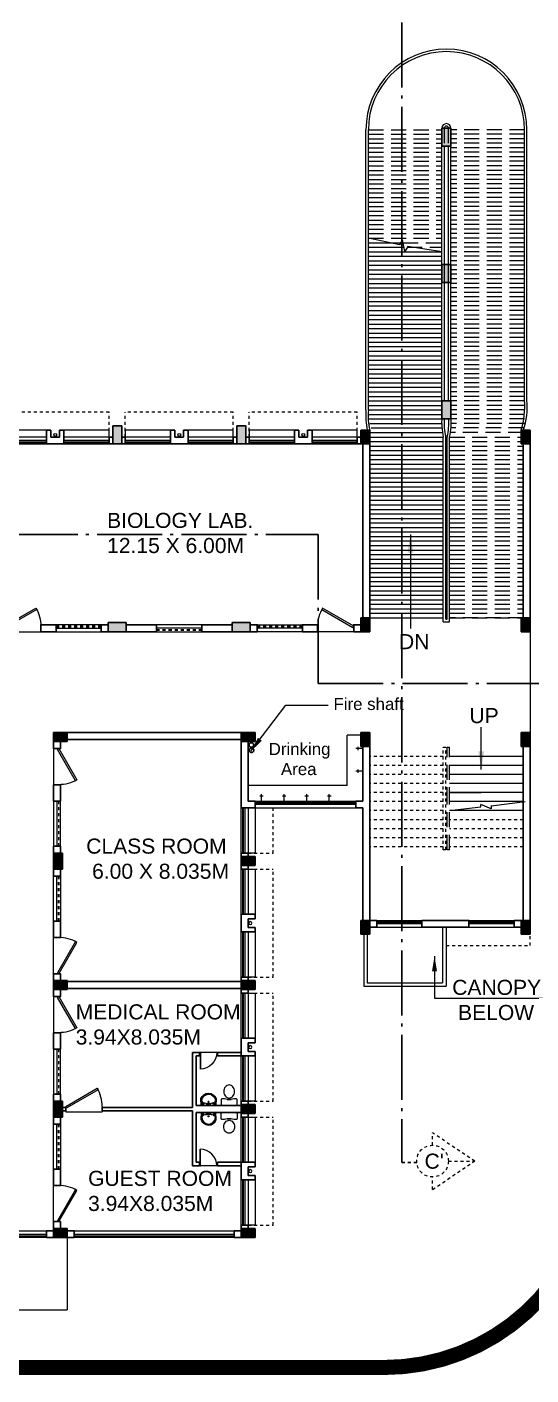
# Model space of a CAD drawing. Header units: millimetres. Extents: x 1898 to 3725, y 783 to 1532.
# Drawn here: x 2456.67 to 2473.39, y 1258.01 to 1302.75 of the extents above; entities that cross this region are included whole.
import ezdxf

# ---------------------------------------------------------------- set-up
doc = ezdxf.new("R2010")
doc.units = ezdxf.units.MM
for name, pattern in [('ACAD_ISO04W100', [30, 24, -3, 0, -3]), ('CENTER2', [1.125, 0.75, -0.125, 0.125, -0.125]), ('DASHED', [0.75, 0.5, -0.25]), ('DASHED2', [0.375, 0.25, -0.125]), ('HIDDEN', [0.375, 0.25, -0.125])]:
    doc.linetypes.add(name, pattern=pattern)
doc.layers.get('0').update_dxf_attribs({"lineweight": 20})
for name, color, linetype, lineweight in [('BL', 1, 'CENTER2', 30), ('CLL LEV.', 15, 'Continuous', 18), ('COL HATCH', 253, 'Continuous', 13), ('Column', 251, 'Continuous', 30), ('DIM', 6, 'Continuous', 18), ('Dimens', 251, 'Continuous', 18), ('Door', 54, 'Continuous', 18), ('elevation', 1, 'Continuous', 13), ('expension joint', 248, 'Continuous', 18), ('Fixture', 44, 'Continuous', 13), ('Furniture', 13, 'Continuous', 13), ('Hidden', 30, 'DASHED', 18), ('PROJ.', 30, 'DASHED2', 15), ('Railing', 23, 'Continuous', 13), ('RAMP', 213, 'Continuous', 20), ('RD', 7, 'Continuous', 18), ('Section', 72, 'DASHED2', 30), ('section line', 74, 'ACAD_ISO04W100', 30), ('STAIRS', 10, 'Continuous', 18), ('TEXT', 7, 'Continuous', 15), ('Ventilator', 4, 'DASHED', 18), ('Wall', 7, 'Continuous', 30), ('Window', 150, 'Continuous', 15), ('Window-Wall', 7, 'Continuous', 18)]:
    doc.layers.add(name, color=color, linetype=linetype, lineweight=lineweight)
doc.styles.add('DIM', font='arial.ttf', dxfattribs={"height": 0.5})
doc.styles.add('L120', font='arial.ttf', dxfattribs={"height": 0.6})
doc.styles.get("Standard").update_dxf_attribs({"font": 'arial.ttf', "height": 0.2})
doc.dimstyles.new('Current Dim style', dxfattribs={"dimscale": 0.3, "dimtxt": 0.2, "dimasz": 2, "dimexe": 0.18, "dimexo": 1, "dimgap": 0.09, "dimtad": 0, "dimzin": 0, "dimdsep": 46, "dimtxsty": 'Standard', "dimcen": 0.09, "dimclrd": 256, "dimclre": 256, "dimclrt": 7, "dimadec": 0, "dimazin": 0, "dimtfac": 1, "dimtofl": 0, "dimtmove": 2, "dimatfit": 3, "dimfxl": 0, "dimtolj": 1, "dimtzin": 0, "dimlwd": -1, "dimlwe": -1, "dimarcsym": 0})
doc.dimstyles.new('DIM', dxfattribs={"dimtxt": 0.5, "dimasz": 0.5, "dimexe": 0.02, "dimexo": 0, "dimgap": 0.1, "dimtad": 0, "dimdec": 3, "dimzin": 0, "dimdsep": 46, "dimtxsty": 'DIM', "dimcen": 0, "dimclrd": 251, "dimclre": 256, "dimclrt": 7, "dimadec": 0, "dimazin": 0, "dimtfac": 1, "dimtdec": 3, "dimtofl": 0, "dimtmove": 0, "dimatfit": 3, "dimfxl": 0, "dimtolj": 1, "dimtzin": 0, "dimlwd": -1, "dimlwe": -1, "dimarcsym": 0})

# ---------------------------------------------------------------- blocks, each defined once
blk = doc.blocks.new('WINDOW 1')
at = {"layer": 'CLL LEV.'}
for p, q in [((-0.23, 0), (-0.46, 0)), ((-0.46, 0), (-0.46, -1.5)), ((-0.46, -1.5), (-0.23, -1.5))]:
    blk.add_line(p, q, dxfattribs=at)
at = {"layer": 'Window'}
for p, q in [((-0.065, 0), (-0.065, -1.5)), ((-0.05, -1.5), (-0.05, 0))]:
    blk.add_line(p, q, dxfattribs=at)
at = {"layer": 'Window-Wall'}
for p, q in [((0, 0), (-0.23, 0)), ((-0.23, 0), (-0.23, -1.5)), ((-0.115, 0), (-0.115, -1.5)), ((0, -1.5), (0, 0)), ((-0.23, -1.5), (0, -1.5))]:
    blk.add_line(p, q, dxfattribs=at)
blk = doc.blocks.new('VENTILATOR')
at = {"layer": 'Ventilator', "ltscale": 0.02}
for p, q in [((-0.18, -1.5), (-0.18, 0)), ((-0.165, 0), (-0.165, -1.5))]:
    blk.add_line(p, q, dxfattribs=at)
at = {"layer": 'Window-Wall'}
for p, q in [((-0.23, 0), (0, 0)), ((-0.23, -1.5), (-0.23, 0)), ((-0.115, 0), (-0.115, -1.5)), ((0, 0), (0, -1.5)), ((-0.23, -1.5), (0, -1.5))]:
    blk.add_line(p, q, dxfattribs=at)
blk = doc.blocks.new('SHAFT')
at = {"layer": 'Fixture'}
blk.add_circle((0.327, -0.302), 0.05, dxfattribs=at)
at = {"layer": 'Wall'}
for p, q in [((0.035, 0), (0.62, 0)), ((0.035, 0), (0.035, -0.46)), ((0.185, -0.46), (0.185, -0.23)), ((0.185, -0.23), (0.47, -0.23)), ((0.47, -0.46), (0.47, -0.23)), ((0.62, 0), (0.62, -0.46)), ((0.035, -0.46), (0.185, -0.46)), ((0.62, -0.46), (0.47, -0.46))]:
    blk.add_line(p, q, dxfattribs=at)
blk = doc.blocks.new('*U18')
for p, q in [((0, 0), (0, 6)), ((40, 0), (40, 6))]:
    blk.add_line(p, q)
blk.add_lwpolyline([(0, 0), (34.6, -20), (35.5, -18.5), (0.9, 1.5)], close=True)
blk.add_arc((0, 0), 40, 330, 360)
blk = doc.blocks.new('Door')
at = {"layer": 'Door'}
blk.add_line((0, 0.18), (1.199, 0.18), dxfattribs=at)
at = {"layer": 'Door', "xscale": 0.0299845412869386, "yscale": 0.0299845412869386, "zscale": 0.0299845412869386}
blk.add_blockref('*U18', (0, 0), dxfattribs=at)
blk = doc.blocks.new('A$C65A3360F')
at = {"layer": 'Fixture', "linetype": 'CENTER2'}
for p, q in [((0, 0), (-0.23, 0)), ((0, 0), (-0.23, 0)), ((-0.166, 0.057), (-0.166, 0)), ((-0.166, 0.057), (-0.166, 0)), ((-0.166, 0), (-0.166, -0.057)), ((-0.166, 0), (-0.166, -0.057))]:
    blk.add_line(p, q, dxfattribs=at)
blk = doc.blocks.new('C3')
at = {"layer": 'COL HATCH'}
h = blk.add_hatch(color=256, dxfattribs=at)
h.dxf.hatch_style = 1
h.paths.add_polyline_path([(0.3, 0), (0, 0), (0, -0.53), (0.3, -0.53)])
at = {"layer": 'Column'}
for p, q in [((0, 0), (0, -0.53)), ((0.3, 0), (0, 0)), ((0.3, -0.53), (0.3, 0)), ((0, -0.53), (0.3, -0.53))]:
    blk.add_line(p, q, dxfattribs=at)
blk = doc.blocks.new('CU')
at = {"layer": 'COL HATCH', "linetype": 'CENTER2'}
h = blk.add_hatch(color=256, dxfattribs=at)
h.dxf.hatch_style = 1
h.paths.add_polyline_path([(0, 0.035), (0, -0.265), (0.46, -0.265), (0.46, 0.035)])
at = {"layer": 'Column', "linetype": 'CENTER2'}
blk.add_lwpolyline([(0, 0.035), (0, -0.265), (0.46, -0.265), (0.46, 0.035), (0, 0.035)], dxfattribs=at)
blk = doc.blocks.new('C2')
at = {"layer": 'COL HATCH'}
h = blk.add_hatch(color=256, dxfattribs=at)
h.dxf.hatch_style = 1
h.paths.add_polyline_path([(0.3, 0), (0, 0), (0, -0.6), (0.3, -0.6)])
at = {"layer": 'Column'}
for p, q in [((0, 0), (0, -0.6)), ((0.3, 0), (0, 0)), ((0.3, -0.6), (0.3, 0)), ((0, -0.6), (0.3, -0.6))]:
    blk.add_line(p, q, dxfattribs=at)
blk = doc.blocks.new('A$C761723A2')
at = {"layer": 'section line', "ltscale": 0.09}
for p, q in [((1.47, 15.105), (31.207, 15.105)), ((31.207, 15.105), (31.207, 10.164)), ((31.207, 10.164), (39.754, 10.164))]:
    blk.add_line(p, q, dxfattribs=at)
blk = doc.blocks.new('BDHVBFH')
at = {"layer": 'Section', "color": 7, "linetype": 'ByBlock', "lineweight": 20, "ltscale": 0.05}
for p, q in [((5432.399, -574.787), (5431.461, -576.186)), ((5432.399, -575.66), (5432.399, -574.787)), ((5433.338, -576.186), (5432.399, -574.787)), ((5431.873, -576.186), (5431.461, -576.186)), ((5433.338, -576.186), (5432.925, -576.186))]:
    blk.add_line(p, q, dxfattribs=at)
blk.add_circle((5432.399, -576.186), 0.526, dxfattribs=at)
blk = doc.blocks.new('A$C321216A2')
at = {"layer": 'Section', "ltscale": 0.05}
for p, q in [((1.36, 33.062), (1.86, 33.062)), ((1.36, -7.582), (1.86, -7.582))]:
    blk.add_line(p, q, dxfattribs=at)
at = {"layer": 'section line', "ltscale": 0.09}
blk.add_line((1.36, 33.062), (1.36, -7.582), dxfattribs=at)
at = {"layer": 'Section', "rotation": 270}
for p in [(578.569, 5465.513), (578.569, 5424.868)]:
    blk.add_blockref('BDHVBFH', p, dxfattribs=at)
at = {"layer": 'section line', "ltscale": 0.07, "char_height": 0.5, "attachment_point": 1}
for s, width, heights, insert in [('C', 1.05451, [0], (2.202, 33.38)), ("C'", 0.53707, [0.266], (2.118, -7.282))]:
    blk.add_mtext_dynamic_manual_height_columns(s, width=width, gutter_width=12.5, heights=heights, dxfattribs=dict(at, insert=insert))
blk = doc.blocks.new('*U52')
for p, q in [((0, 0), (0, -6)), ((40, 0), (40, -6))]:
    blk.add_line(p, q)
blk.add_lwpolyline([(0, 0), (34.6, 20), (35.5, 18.5), (0.9, -1.5)], close=True)
blk.add_arc((0, 0), 40, 0, 30)
blk = doc.blocks.new('DOOR1')
at = {"layer": 'Door'}
blk.add_line((0, 0), (1.2, 0), dxfattribs=at)
at = {"layer": 'Door', "xscale": 0.0300000000000013, "yscale": 0.0300000000000013, "zscale": 0.0300000000000013}
blk.add_blockref('*U52', (0, 0.18), dxfattribs=at)
blk = doc.blocks.new('RH 1200')
for p, q in [((21, 0), (21, 43.3)), ((21.7, 0), (21.7, 43.3)), ((-21.7, 0), (21.7, 0)), ((21.7, 0), (21, 0))]:
    blk.add_line(p, q)
at = {"extrusion": (0, 0, -1)}
blk.add_ellipse((21.7, 0), major_axis=(-30.6, 30.6), ratio=1, start_param=5.497787, end_param=7.068583, dxfattribs=at)
blk = doc.blocks.new('GHH')
at = {"layer": 'Door', "ltscale": 20}
blk.add_line((3289.697, -299.103), (3289.697, -299.853), dxfattribs=at)
at = {"layer": 'Door', "ltscale": 20, "xscale": 0.015874999996413, "yscale": 0.015874999996413, "zscale": 0.015874999996413, "rotation": 270}
blk.add_blockref('RH 1200', (3289.697, -299.479), dxfattribs=at)
blk = doc.blocks.new('ENGLISH SHEET')
at = {"layer": 'Fixture'}
for p, q in [((4663.798, 251.204), (4663.773, 251.179)), ((4663.773, 251.179), (4663.773, 250.696)), ((4663.976, 251.204), (4663.798, 251.204)), ((4664.002, 251.179), (4663.976, 251.204)), ((4663.976, 251.001), (4664.002, 251.09)), ((4663.976, 250.874), (4663.976, 251.001)), ((4663.976, 251.001), (4663.976, 250.874)), ((4664.002, 251.09), (4664.002, 251.179)), ((4663.773, 250.696), (4663.798, 250.67)), ((4663.798, 250.67), (4663.976, 250.67)), ((4664.002, 250.785), (4663.976, 250.874)), ((4663.976, 250.67), (4664.002, 250.696)), ((4664.002, 250.696), (4664.002, 250.785))]:
    blk.add_line(p, q, dxfattribs=at)
blk.add_lwpolyline([(4664.459, 250.937, 0.117036), (4664.443, 251.003, 0.104338), (4664.396, 251.063, 0.09029), (4664.321, 251.105, 0.09898), (4664.243, 251.115, 0.08237), (4664.159, 251.101, 0.09029), (4664.09, 251.063, 0.104338), (4664.043, 251.003, 0.117036), (4664.027, 250.937, 0.117036), (4664.043, 250.871, 0.104338), (4664.09, 250.811, 0.09029), (4664.159, 250.773, 0.08237), (4664.243, 250.759, 0.08237), (4664.327, 250.773, 0.09029), (4664.396, 250.811, 0.104338), (4664.443, 250.871, 0.117036)], format="xyb", close=True, dxfattribs=at)
blk = doc.blocks.new('RSA BASIN 9')
for points in [[(-0.1, -16.2, 0.340881), (10, -9, 0.074195), (10.1, -8.9), (9.5, 0), (-9.5, 0), (-10, -8.8, 0.082611), (-10, -9.2, 0.330812), (-0.1, -16.2)], [(0, -15, 0.391482), (8.9, -6.7, 0.252869), (6.5, -3.5, 0.087242), (0, -2.5, 0.079484), (-6.5, -3.5, 0.2542), (-8.8, -6.7, 0.39026), (0, -15)], [(-8.6, -2, -0.907437), (-8.4, -1.8), (-7.5, -2.6, -0.907437), (-7.6, -2.7)], [(-8.2, -1.6, -0.907437), (-8.1, -1.5), (-7.1, -2.3, -0.907437), (-7.3, -2.4)], [(-7.8, -1.3, -0.907437), (-7.7, -1.2), (-6.8, -1.9, -0.907437), (-6.9, -2.1)], [(7.8, -1.3, 0.907437), (7.7, -1.2), (6.8, -1.9, 0.907437), (6.9, -2.1)], [(8.2, -1.6, 0.907437), (8.1, -1.5), (7.1, -2.3, 0.907437), (7.3, -2.4)], [(8.6, -2, 0.907437), (8.4, -1.8), (7.5, -2.6, 0.907437), (7.6, -2.7)]]:
    blk.add_lwpolyline(points, format="xyb", close=True)
for points in [[(-5.9, -3.3), (-6.2, -3, -0.183787), (-6.2, -2.7, 0.126662), (-6.2, -2.4), (-6.6, -1.4, 0.35453), (-7.1, -1), (-8.7, -1, 0.414214), (-9.1, -1.4), (-9.6, -9.1, 0.329849), (-0.1, -15.8, 0.338736), (9.6, -8.9, 0.075632), (9.7, -8.8), (9.1, -1.4, 0.414214), (8.7, -1), (7.1, -1, 0.35453), (6.6, -1.4), (6.2, -2.4, 0.126662), (6.2, -2.7, -0.183787), (6.2, -3), (5.9, -3.3)], [(-6.2, -3.4), (-6.2, -3.3, 0.220542), (-6.5, -3.1), (-8.7, -2.8, -0.361119), (-9.2, -2.3)], [(6.2, -3.4), (6.2, -3.3, -0.220542), (6.5, -3.1), (8.7, -2.8, 0.358803), (9.2, -2.3, 0.358803)]]:
    blk.add_lwpolyline(points, format="xyb")
for centre, radius in [((-2.3, -1.6), 0.399), ((0, -4.8), 0.771), ((0, -4.8), 0.602), ((0, -1.2), 0.399), ((2.3, -1.5), 0.399)]:
    blk.add_circle(centre, radius)

msp = doc.modelspace()

# ---------------------------------------------------------------- hatches: boundary and pattern name
at = {"layer": 'COL HATCH'}
h = msp.add_hatch(color=256, dxfattribs=at)
h.dxf.hatch_style = 1
h.paths.add_polyline_path([(2470.4347, 1299.3868), (2470.7347, 1299.3868), (2470.7347, 1298.7868), (2470.4347, 1298.7868)])
h = msp.add_hatch(color=256, dxfattribs=at)
h.dxf.hatch_style = 1
h.paths.add_polyline_path([(2470.4347, 1294.8618), (2470.7347, 1294.8618), (2470.7347, 1294.2618), (2470.4347, 1294.2618)])
h = msp.add_hatch(color=256, dxfattribs=at)
h.dxf.hatch_style = 1
h.paths.add_polyline_path([(2470.4347, 1290.3368), (2470.7347, 1290.3368), (2470.7347, 1289.7368), (2470.4347, 1289.7368)])

# ---------------------------------------------------------------- linework, layer by layer
at = {"layer": 'BL'}
for centre in [(2464.1122, 1278.9167), (2464.1175, 1278.7427)]:
    msp.add_circle(centre, 0.075, dxfattribs=at)
at = {"layer": 'Column'}
for points in [[(2470.4347, 1299.3868), (2470.7347, 1299.3868), (2470.7347, 1298.7868), (2470.4347, 1298.7868)], [(2470.4347, 1294.8618), (2470.7347, 1294.8618), (2470.7347, 1294.2618), (2470.4347, 1294.2618)], [(2470.4347, 1290.3368), (2470.7347, 1290.3368), (2470.7347, 1289.7368), (2470.4347, 1289.7368)]]:
    msp.add_lwpolyline(points, close=True, dxfattribs=at)
at = {"layer": 'DIM'}
for p, q in [((2470.7347, 1290.0368), (2470.7347, 1290.0368)), ((2471.7288, 1276.8646), (2471.7288, 1276.9405)), ((2472.0634, 1276.8006), (2471.7288, 1276.9405)), ((2472.0634, 1276.8972), (2473.1997, 1277.0369)), ((2472.0634, 1276.8972), (2472.0634, 1276.8006)), ((2470.6897, 1276.7369), (2471.7288, 1276.8646))]:
    msp.add_line(p, q, dxfattribs=at)
at = {"layer": 'DIM', "linetype": 'Continuous'}
msp.add_lwpolyline([(2470.4347, 1295.2868), (2469.3003, 1295.4656), (2469.2007, 1295.293), (2469.1316, 1295.6855), (2469.0319, 1295.513), (2467.9947, 1295.7368)], dxfattribs=at)
at = {"layer": 'Dimens', "color": 1, "linetype": 'DASHED', "lineweight": 15, "ltscale": 10, "const_width": 0.5}
msp.add_lwpolyline([(2437.294, 1311.0278), (2468.5073, 1311.0278, -0.4142136), (2475.5073, 1304.0278), (2475.5073, 1265.2566, -0.4142136), (2468.5073, 1258.2566), (2437.294, 1258.2566, -0.4142136), (2430.294, 1265.2566), (2430.294, 1304.0278, -0.4142136)], format="xyb", close=True, dxfattribs=at)
at = {"layer": 'expension joint'}
msp.add_line((2473.3597, 1282.6768), (2473.3597, 1279.3268), dxfattribs=at)
at = {"layer": 'Fixture'}
for p, q in [((2467.2897, 1277.5744), (2467.2897, 1279.2444)), ((2467.8197, 1279.2444), (2467.2897, 1279.2444)), ((2467.2897, 1277.5744), (2464.0047, 1277.5744))]:
    msp.add_line(p, q, dxfattribs=at)
at = {"layer": 'Hidden', "linetype": 'Continuous', "ltscale": 0.02}
for p in [(2458.0047, 1262.5668), (2453.3147, 1260.1668)]:
    msp.add_line(p, (2458.0047, 1260.1668), dxfattribs=at)
at = {"layer": 'PROJ.', "ltscale": 0.05}
for p, q in [((2459.3947, 1289.9668), (2455.8097, 1289.9669)), ((2459.3947, 1289.1368), (2459.3947, 1289.9668)), ((2459.9247, 1289.1368), (2459.9247, 1289.9668)), ((2463.5097, 1289.9668), (2459.9247, 1289.9668)), ((2463.5097, 1289.1368), (2463.5097, 1289.9668)), ((2464.0397, 1289.1368), (2464.0397, 1289.9668)), ((2467.6247, 1289.9668), (2464.0397, 1289.9668)), ((2467.6247, 1289.1368), (2467.6247, 1289.9668)), ((2464.8347, 1275.3268), (2464.8347, 1276.8268)), ((2464.0047, 1275.3268), (2464.8347, 1275.3268)), ((2464.0047, 1274.7968), (2464.8347, 1274.7968)), ((2464.8347, 1271.2118), (2464.8347, 1274.7968)), ((2464.0047, 1271.2118), (2464.8347, 1271.2118)), ((2464.0047, 1270.6818), (2464.8347, 1270.6818)), ((2464.8347, 1267.0968), (2464.8347, 1270.6818)), ((2464.0047, 1267.0968), (2464.8347, 1267.0968)), ((2464.0047, 1266.5668), (2464.8347, 1266.5668)), ((2464.8347, 1262.9818), (2464.8347, 1266.5668)), ((2464.0047, 1262.9818), (2464.8347, 1262.9818))]:
    msp.add_line(p, q, dxfattribs=at)
at = {"layer": 'PROJ.', "ltscale": 0.02}
for p, q in [((2473.3597, 1272.2669), (2473.3597, 1272.6369)), ((2470.5717, 1272.2669), (2473.3597, 1272.2669))]:
    msp.add_line(p, q, dxfattribs=at)
at = {"layer": 'Railing'}
for p, q in [((2467.9147, 1290.0275), (2467.9147, 1299.3368)), ((2467.9947, 1290.0237), (2467.9947, 1299.3368)), ((2470.4347, 1290.2668), (2470.4347, 1299.3868)), ((2470.5147, 1298.8868), (2470.5147, 1299.3868)), ((2470.6547, 1298.8868), (2470.6547, 1299.3868)), ((2470.7347, 1290.2668), (2470.7347, 1299.3868)), ((2473.1747, 1290.354), (2473.1747, 1299.3368)), ((2473.2547, 1290.3576), (2473.2547, 1299.3368)), ((2470.5147, 1290.3368), (2470.5147, 1298.7868)), ((2470.6547, 1290.3368), (2470.6547, 1298.7868)), ((2470.4797, 1283.0021), (2470.4797, 1289.1368)), ((2470.5597, 1283.0891), (2470.5597, 1289.1461)), ((2470.6097, 1283.0891), (2470.6097, 1289.1461)), ((2470.6897, 1283.0021), (2470.6897, 1289.1368)), ((2470.4797, 1283.0021), (2470.6897, 1283.0021)), ((2470.5597, 1283.0891), (2470.6097, 1283.0891))]:
    msp.add_line(p, q, dxfattribs=at)
at = {"layer": 'Railing', "linetype": 'HIDDEN', "ltscale": 0.01}
for p, q in [((2470.4797, 1278.8448), (2470.5597, 1278.8448)), ((2470.6097, 1278.8448), (2470.6897, 1278.8448))]:
    msp.add_line(p, q, dxfattribs=at)
at = {"layer": 'Railing', "linetype": 'DASHED', "ltscale": 0.02}
for p, q in [((2470.4797, 1275.4369), (2470.4797, 1278.8448)), ((2470.5597, 1275.4369), (2470.5597, 1278.8448))]:
    msp.add_line(p, q, dxfattribs=at)
at = {"layer": 'Railing', "linetype": 'DASHED'}
for p, q in [((2470.6097, 1277.0119), (2470.6097, 1278.8448)), ((2470.6897, 1277.0119), (2470.6897, 1278.8448)), ((2470.6097, 1275.4369), (2470.6097, 1277.0119)), ((2470.6897, 1275.4369), (2470.6897, 1277.0119)), ((2470.5597, 1275.4369), (2470.4797, 1275.4369)), ((2470.6897, 1275.4369), (2470.6097, 1275.4369))]:
    msp.add_line(p, q, dxfattribs=at)
at = {"layer": 'Railing'}
for centre, radius, start, end in [((2470.5847, 1299.3368), 2.67, 0, 180), ((2470.5847, 1299.3368), 2.59, 0, 180), ((2470.5847, 1299.3868), 0.15, 0, 180), ((2470.5847, 1299.3868), 0.07, 0, 180), ((2469.9875, 1289.8302), 2.0821, 174.56259, 192.85988), ((2469.9875, 1289.8302), 2.0021, 174.45493, 193.3831), ((2472.5075, 1289.6095), 2.0821, 174.56259, 193.12232), ((2472.5075, 1289.6095), 2.0021, 176.35328, 193.3831), ((2468.662, 1289.6095), 2.0021, 346.6169, 3.64672), ((2468.662, 1289.6095), 2.0821, 346.87768, 5.43741)]:
    msp.add_arc(centre, radius, start, end, dxfattribs=at)
at = {"layer": 'Railing', "linetype": 'Continuous'}
for radius, start, end in [(2.4309, 341.55951, 5.152), (2.5109, 342.16714, 5.06921)]:
    msp.add_arc((2470.7536, 1290.1357), radius, start, end, dxfattribs=at)
at = {"layer": 'RAMP', "linetype": 'DASHED'}
for p, q in [((2467.9947, 1299.3368), (2470.4347, 1299.3368)), ((2473.1747, 1299.3368), (2470.7347, 1299.3368)), ((2467.9947, 1299.1868), (2470.4347, 1299.1868)), ((2467.9947, 1299.0368), (2470.4347, 1299.0368)), ((2467.9947, 1298.8868), (2470.4347, 1298.8868)), ((2473.1747, 1299.1868), (2470.7347, 1299.1868)), ((2473.1747, 1299.0368), (2470.7347, 1299.0368)), ((2473.1747, 1298.8868), (2470.7347, 1298.8868)), ((2467.9947, 1298.7368), (2470.4347, 1298.7368)), ((2467.9947, 1298.5868), (2470.4347, 1298.5868)), ((2467.9947, 1298.4368), (2470.4347, 1298.4368)), ((2473.1747, 1298.7368), (2470.7347, 1298.7368)), ((2473.1747, 1298.5868), (2470.7347, 1298.5868)), ((2473.1747, 1298.4368), (2470.7347, 1298.4368)), ((2467.9947, 1298.2868), (2470.4347, 1298.2868)), ((2467.9947, 1298.1368), (2470.4347, 1298.1368)), ((2467.9947, 1297.9868), (2470.4347, 1297.9868)), ((2473.1747, 1298.2868), (2470.7347, 1298.2868)), ((2473.1747, 1298.1368), (2470.7347, 1298.1368)), ((2473.1747, 1297.9868), (2470.7347, 1297.9868)), ((2467.9947, 1297.8368), (2470.4347, 1297.8368)), ((2467.9947, 1297.6868), (2470.4347, 1297.6868)), ((2467.9947, 1297.5368), (2470.4347, 1297.5368)), ((2473.1747, 1297.8368), (2470.7347, 1297.8368)), ((2473.1747, 1297.6868), (2470.7347, 1297.6868)), ((2473.1747, 1297.5368), (2470.7347, 1297.5368)), ((2467.9947, 1297.3868), (2470.4347, 1297.3868)), ((2467.9947, 1297.2368), (2470.4347, 1297.2368)), ((2467.9947, 1297.0868), (2470.4347, 1297.0868)), ((2473.1747, 1297.3868), (2470.7347, 1297.3868)), ((2473.1747, 1297.2368), (2470.7347, 1297.2368)), ((2473.1747, 1297.0868), (2470.7347, 1297.0868)), ((2467.9947, 1296.9368), (2470.4347, 1296.9368)), ((2467.9947, 1296.7868), (2470.4347, 1296.7868)), ((2467.9947, 1296.6368), (2470.4347, 1296.6368)), ((2473.1747, 1296.9368), (2470.7347, 1296.9368)), ((2473.1747, 1296.7868), (2470.7347, 1296.7868)), ((2473.1747, 1296.6368), (2470.7347, 1296.6368)), ((2467.9947, 1296.4868), (2470.4347, 1296.4868)), ((2467.9947, 1296.3368), (2470.4347, 1296.3368)), ((2467.9947, 1296.1868), (2470.4347, 1296.1868)), ((2473.1747, 1296.4868), (2470.7347, 1296.4868)), ((2473.1747, 1296.3368), (2470.7347, 1296.3368)), ((2473.1747, 1296.1868), (2470.7347, 1296.1868)), ((2467.9947, 1296.0368), (2470.4347, 1296.0368)), ((2467.9947, 1295.8868), (2470.4347, 1295.8868)), ((2467.9947, 1295.7368), (2470.4347, 1295.7368)), ((2473.1747, 1296.0368), (2470.7347, 1296.0368)), ((2473.1747, 1295.8868), (2470.7347, 1295.8868)), ((2473.1747, 1295.7368), (2470.7347, 1295.7368)), ((2469.1489, 1295.5868), (2470.4347, 1295.5868)), ((2469.2838, 1295.4368), (2470.4347, 1295.4368)), ((2473.1747, 1295.5868), (2470.7347, 1295.5868)), ((2473.1747, 1295.4368), (2470.7347, 1295.4368)), ((2473.1747, 1295.2868), (2470.7347, 1295.2868)), ((2473.1747, 1295.1368), (2470.7347, 1295.1368)), ((2473.1747, 1294.9868), (2470.7347, 1294.9868)), ((2473.1747, 1294.8368), (2470.7347, 1294.8368)), ((2473.1747, 1294.6868), (2470.7347, 1294.6868)), ((2473.1747, 1294.5368), (2470.7347, 1294.5368)), ((2473.1747, 1294.3868), (2470.7347, 1294.3868)), ((2473.1747, 1294.2368), (2470.7347, 1294.2368)), ((2473.1747, 1294.0868), (2470.7347, 1294.0868)), ((2473.1747, 1293.9368), (2470.7347, 1293.9368)), ((2473.1747, 1293.7868), (2470.7347, 1293.7868)), ((2473.1747, 1293.6368), (2470.7347, 1293.6368)), ((2473.1747, 1293.4868), (2470.7347, 1293.4868)), ((2473.1747, 1293.3368), (2470.7347, 1293.3368)), ((2473.1747, 1293.1868), (2470.7347, 1293.1868)), ((2473.1747, 1293.0368), (2470.7347, 1293.0368)), ((2473.1747, 1292.8868), (2470.7347, 1292.8868)), ((2473.1747, 1292.7368), (2470.7347, 1292.7368)), ((2473.1747, 1292.5868), (2470.7347, 1292.5868)), ((2473.1747, 1292.4368), (2470.7347, 1292.4368)), ((2473.1747, 1292.2868), (2470.7347, 1292.2868)), ((2473.1747, 1292.1368), (2470.7347, 1292.1368)), ((2473.1747, 1291.9868), (2470.7347, 1291.9868)), ((2473.1747, 1291.8368), (2470.7347, 1291.8368)), ((2473.1747, 1291.6868), (2470.7347, 1291.6868)), ((2473.1747, 1291.5368), (2470.7347, 1291.5368)), ((2473.1747, 1291.3868), (2470.7347, 1291.3868)), ((2473.1747, 1291.2368), (2470.7347, 1291.2368)), ((2473.1747, 1291.0868), (2470.7347, 1291.0868)), ((2473.1747, 1290.9368), (2470.7347, 1290.9368)), ((2473.1747, 1290.7868), (2470.7347, 1290.7868)), ((2473.1747, 1290.6368), (2470.7347, 1290.6368)), ((2473.1747, 1290.4868), (2470.7347, 1290.4868)), ((2473.1747, 1290.3368), (2470.7347, 1290.3368)), ((2473.1747, 1290.1868), (2470.7347, 1290.1868)), ((2473.1747, 1290.0368), (2470.7347, 1290.0368)), ((2473.1747, 1289.8868), (2470.7347, 1289.8868)), ((2473.1451, 1289.4368), (2470.7347, 1289.4368)), ((2473.1747, 1289.7368), (2470.7402, 1289.7368)), ((2473.1693, 1289.5868), (2470.744, 1289.5868)), ((2470.6897, 1289.1368), (2473.1297, 1289.1368)), ((2470.6897, 1288.9868), (2473.1297, 1288.9868)), ((2473.1297, 1289.2868), (2470.7189, 1289.2868)), ((2470.6897, 1288.8368), (2473.1297, 1288.8368)), ((2470.6897, 1288.6868), (2473.1297, 1288.6868)), ((2470.6897, 1288.5368), (2473.1297, 1288.5368)), ((2470.6897, 1288.3868), (2473.1297, 1288.3868)), ((2470.6897, 1288.2368), (2473.1297, 1288.2368)), ((2470.6897, 1288.0868), (2473.1297, 1288.0868)), ((2470.6897, 1287.9368), (2473.1297, 1287.9368)), ((2470.6897, 1287.7868), (2473.1297, 1287.7868)), ((2470.6897, 1287.6368), (2473.1297, 1287.6368)), ((2470.6897, 1287.4868), (2473.1297, 1287.4868)), ((2470.6897, 1287.3368), (2473.1297, 1287.3368)), ((2470.6897, 1287.1868), (2473.1297, 1287.1868)), ((2470.6897, 1287.0368), (2473.1297, 1287.0368)), ((2470.6897, 1286.8868), (2473.1297, 1286.8868)), ((2470.6897, 1286.7368), (2473.1297, 1286.7368)), ((2470.6897, 1286.5868), (2473.1297, 1286.5868)), ((2470.6897, 1286.4368), (2473.1297, 1286.4368)), ((2470.6897, 1286.2868), (2473.1297, 1286.2868)), ((2470.6897, 1286.1368), (2473.1297, 1286.1368)), ((2470.6897, 1285.9868), (2473.1297, 1285.9868)), ((2470.6897, 1285.8368), (2473.1297, 1285.8368)), ((2470.6897, 1285.6868), (2473.1297, 1285.6868)), ((2470.6897, 1285.5368), (2473.1297, 1285.5368)), ((2470.6897, 1285.3868), (2473.1297, 1285.3868)), ((2470.6897, 1285.2368), (2473.1297, 1285.2368)), ((2470.6897, 1285.0868), (2473.1297, 1285.0868)), ((2470.6897, 1284.9368), (2473.1297, 1284.9368)), ((2470.6897, 1284.7868), (2473.1297, 1284.7868)), ((2470.6897, 1284.6368), (2473.1297, 1284.6368)), ((2470.6897, 1284.4868), (2473.1297, 1284.4868)), ((2470.6897, 1284.3368), (2473.1297, 1284.3368)), ((2470.6897, 1284.1868), (2473.1297, 1284.1868)), ((2470.6897, 1284.0368), (2473.1297, 1284.0368)), ((2470.6897, 1283.8868), (2473.1297, 1283.8868)), ((2470.6897, 1283.7368), (2473.1297, 1283.7368)), ((2470.6897, 1283.5868), (2473.1297, 1283.5868)), ((2470.6897, 1283.4368), (2473.1297, 1283.4368)), ((2470.6897, 1283.2868), (2473.1297, 1283.2868)), ((2473.1297, 1283.1368), (2470.6897, 1283.1368)), ((2470.6897, 1283.1368), (2473.1297, 1283.1368))]:
    msp.add_line(p, q, dxfattribs=at)
at = {"layer": 'RAMP'}
for p, q in [((2467.9947, 1295.5868), (2469.0746, 1295.5868)), ((2467.9947, 1295.4368), (2469.1754, 1295.4368)), ((2467.9947, 1295.2868), (2470.4347, 1295.2868)), ((2467.9947, 1295.1368), (2470.4347, 1295.1368)), ((2467.9947, 1294.9868), (2470.4347, 1294.9868)), ((2467.9947, 1294.8368), (2470.4347, 1294.8368)), ((2467.9947, 1294.6868), (2470.4347, 1294.6868)), ((2467.9947, 1294.5368), (2470.4347, 1294.5368)), ((2467.9947, 1294.3868), (2470.4347, 1294.3868)), ((2467.9947, 1294.2368), (2470.4347, 1294.2368)), ((2467.9947, 1294.0868), (2470.4347, 1294.0868)), ((2467.9947, 1293.9368), (2470.4347, 1293.9368)), ((2467.9947, 1293.7868), (2470.4347, 1293.7868)), ((2467.9947, 1293.6368), (2470.4347, 1293.6368)), ((2467.9947, 1293.4868), (2470.4347, 1293.4868)), ((2467.9947, 1293.3368), (2470.4347, 1293.3368)), ((2467.9947, 1293.1868), (2470.4347, 1293.1868)), ((2467.9947, 1293.0368), (2470.4347, 1293.0368)), ((2467.9947, 1292.8868), (2470.4347, 1292.8868)), ((2467.9947, 1292.7368), (2470.4347, 1292.7368)), ((2467.9947, 1292.5868), (2470.4347, 1292.5868)), ((2467.9947, 1292.4368), (2470.4347, 1292.4368)), ((2467.9947, 1292.2868), (2470.4347, 1292.2868)), ((2467.9947, 1292.1368), (2470.4347, 1292.1368)), ((2467.9947, 1291.9868), (2470.4347, 1291.9868)), ((2467.9947, 1291.8368), (2470.4347, 1291.8368)), ((2467.9947, 1291.6868), (2470.4347, 1291.6868)), ((2467.9947, 1291.5368), (2470.4347, 1291.5368)), ((2467.9947, 1291.3868), (2470.4347, 1291.3868)), ((2467.9947, 1291.2368), (2470.4347, 1291.2368)), ((2467.9947, 1291.0868), (2470.4347, 1291.0868)), ((2467.9947, 1290.9368), (2470.4347, 1290.9368)), ((2467.9947, 1290.7868), (2470.4347, 1290.7868)), ((2467.9947, 1290.6368), (2470.4347, 1290.6368)), ((2467.9947, 1290.4868), (2470.4347, 1290.4868)), ((2467.9947, 1290.3368), (2470.4347, 1290.3368)), ((2467.9854, 1290.1868), (2470.4347, 1290.1868)), ((2467.9869, 1290.0368), (2470.4347, 1290.0368)), ((2467.9947, 1289.8868), (2470.4347, 1289.8868)), ((2468.0179, 1289.7368), (2470.4293, 1289.7368)), ((2468.0477, 1289.5868), (2470.4255, 1289.5868)), ((2468.0875, 1289.4368), (2470.4347, 1289.4368)), ((2467.9947, 1289.2868), (2470.4505, 1289.2868)), ((2468.0397, 1289.1368), (2470.4797, 1289.1368)), ((2468.0397, 1288.9868), (2470.4797, 1288.9868)), ((2468.0397, 1288.8368), (2470.4797, 1288.8368)), ((2468.0397, 1288.5368), (2470.4797, 1288.5368)), ((2468.051, 1288.6868), (2470.4797, 1288.6868)), ((2468.0397, 1288.3868), (2470.4797, 1288.3868)), ((2468.0397, 1288.2368), (2470.4797, 1288.2368)), ((2468.0397, 1288.0868), (2470.4797, 1288.0868)), ((2468.0397, 1287.9368), (2470.4797, 1287.9368)), ((2468.0397, 1287.7868), (2470.4797, 1287.7868)), ((2468.0397, 1287.6368), (2470.4797, 1287.6368)), ((2468.0397, 1287.4868), (2470.4797, 1287.4868)), ((2468.0397, 1287.3368), (2470.4797, 1287.3368)), ((2468.0397, 1287.1868), (2470.4797, 1287.1868)), ((2468.0397, 1287.0368), (2470.4797, 1287.0368)), ((2468.0397, 1286.8868), (2470.4797, 1286.8868)), ((2468.0397, 1286.7368), (2470.4797, 1286.7368)), ((2468.0397, 1286.5868), (2470.4797, 1286.5868)), ((2468.0397, 1286.4368), (2470.4797, 1286.4368)), ((2468.0397, 1286.2868), (2470.4797, 1286.2868)), ((2468.0397, 1286.1368), (2470.4797, 1286.1368)), ((2468.0397, 1285.9868), (2470.4797, 1285.9868)), ((2468.0397, 1285.8368), (2470.4797, 1285.8368)), ((2468.0397, 1285.6868), (2470.4797, 1285.6868)), ((2468.0397, 1285.5368), (2470.4797, 1285.5368)), ((2468.0397, 1285.3868), (2470.4797, 1285.3868)), ((2468.0397, 1285.2368), (2470.4797, 1285.2368)), ((2468.0397, 1285.0868), (2470.4797, 1285.0868)), ((2468.0397, 1284.9368), (2470.4797, 1284.9368)), ((2468.0397, 1284.7868), (2470.4797, 1284.7868)), ((2468.0397, 1284.6368), (2470.4797, 1284.6368)), ((2468.0397, 1284.4868), (2470.4797, 1284.4868)), ((2468.0397, 1284.3368), (2470.4797, 1284.3368)), ((2468.0397, 1284.1868), (2470.4797, 1284.1868)), ((2468.0397, 1284.0368), (2470.4797, 1284.0368)), ((2468.0397, 1283.8868), (2470.4797, 1283.8868)), ((2468.0397, 1283.7368), (2470.4797, 1283.7368)), ((2468.0397, 1283.5868), (2470.4797, 1283.5868)), ((2468.0397, 1283.4368), (2470.4797, 1283.4368)), ((2468.0397, 1283.2868), (2470.4797, 1283.2868)), ((2468.0397, 1283.1368), (2470.4797, 1283.1368))]:
    msp.add_line(p, q, dxfattribs=at)
at = {"layer": 'RD', "ltscale": 0.02}
for p, q in [((2470.4567, 1272.8669), (2470.4567, 1271.0219)), ((2470.5717, 1272.8669), (2470.5717, 1270.9069)), ((2467.8442, 1272.6369), (2467.8442, 1270.9069)), ((2467.9592, 1272.6369), (2467.9592, 1271.0219)), ((2467.8442, 1270.9069), (2470.5717, 1270.9069)), ((2467.9592, 1271.0219), (2470.4567, 1271.0219))]:
    msp.add_line(p, q, dxfattribs=at)
at = {"layer": 'STAIRS', "linetype": 'DASHED2', "ltscale": 0.02}
for p, q in [((2470.4797, 1278.5369), (2468.0397, 1278.5369)), ((2470.4797, 1278.2369), (2468.0397, 1278.2369)), ((2470.4797, 1277.9369), (2468.0397, 1277.9369)), ((2470.4797, 1277.6369), (2468.0397, 1277.6369)), ((2470.4797, 1277.3369), (2468.0397, 1277.3369)), ((2470.4797, 1277.0369), (2468.0397, 1277.0369)), ((2470.4797, 1276.7369), (2468.0397, 1276.7369)), ((2470.4797, 1276.4369), (2468.0397, 1276.4369)), ((2473.1297, 1276.4369), (2470.6897, 1276.4369)), ((2470.4797, 1276.1369), (2468.0397, 1276.1369)), ((2473.1297, 1276.1369), (2470.6897, 1276.1369)), ((2470.4797, 1275.8369), (2468.0397, 1275.8369)), ((2470.4797, 1275.5369), (2468.0397, 1275.5369)), ((2473.1297, 1275.8369), (2470.6897, 1275.8369)), ((2473.1297, 1275.5369), (2470.6897, 1275.5369))]:
    msp.add_line(p, q, dxfattribs=at)
at = {"layer": 'STAIRS'}
for p, q in [((2473.1297, 1278.5369), (2470.6897, 1278.5369)), ((2473.1297, 1278.2369), (2470.6897, 1278.2369)), ((2473.1297, 1277.9369), (2470.6897, 1277.9369)), ((2473.1297, 1277.6369), (2470.6897, 1277.6369)), ((2473.1297, 1277.3369), (2470.6897, 1277.3369)), ((2470.6897, 1277.3369), (2471.7398, 1277.3369)), ((2473.1297, 1277.0369), (2470.6897, 1277.0369)), ((2473.1297, 1276.7369), (2470.6897, 1276.7369))]:
    msp.add_line(p, q, dxfattribs=at)
at = {"layer": 'Wall'}
for p, q in [((2467.8097, 1289.3668), (2467.8097, 1283.1368)), ((2468.0397, 1289.3668), (2468.0397, 1283.1368)), ((2473.3597, 1289.3668), (2473.3597, 1283.1368)), ((2473.1297, 1288.9068), (2473.1297, 1283.1368)), ((2458.0047, 1279.3268), (2463.7747, 1279.3268)), ((2458.0047, 1279.0968), (2463.7747, 1279.0968)), ((2464.0047, 1279.0268), (2463.7747, 1279.0268)), ((2463.7747, 1279.0268), (2463.7747, 1276.8268)), ((2467.8097, 1277.0568), (2467.8097, 1278.8668)), ((2468.0397, 1278.8668), (2468.0397, 1273.0969)), ((2473.1297, 1278.8668), (2473.1297, 1273.0969)), ((2473.3597, 1278.8668), (2473.3597, 1273.0969)), ((2464.2347, 1277.0568), (2464.2347, 1276.8268)), ((2467.5797, 1277.0568), (2467.8097, 1277.0568)), ((2467.5797, 1276.8268), (2467.5797, 1277.0568)), ((2464.2347, 1276.8268), (2463.7747, 1276.8268)), ((2467.5797, 1276.8268), (2467.8097, 1276.8268)), ((2467.8097, 1276.8268), (2467.8097, 1273.0969)), ((2457.5447, 1275.2918), (2457.7747, 1275.2918)), ((2463.7747, 1271.0618), (2458.0047, 1271.0618)), ((2463.7747, 1270.8318), (2458.0047, 1270.8318)), ((2457.5447, 1267.0618), (2457.7747, 1267.0618)), ((2459.1597, 1266.8893), (2462.1597, 1266.8893)), ((2459.1597, 1266.7743), (2459.1597, 1266.8893)), ((2459.1597, 1266.7743), (2462.1597, 1266.7743)), ((2462.2747, 1266.9468), (2463.7747, 1266.9468)), ((2462.2747, 1266.7168), (2463.7747, 1266.7168))]:
    msp.add_line(p, q, dxfattribs=at)
at = {"layer": 'Wall', "color": 7}
for p, q in [((2462.1597, 1266.8893), (2462.1597, 1268.7118)), ((2462.3897, 1268.7118), (2462.1597, 1268.7118)), ((2462.2747, 1266.9468), (2462.2747, 1268.5968)), ((2462.3897, 1268.5968), (2462.2747, 1268.5968)), ((2462.3897, 1268.5968), (2462.3897, 1268.7118)), ((2463.7747, 1268.7118), (2462.9897, 1268.7118)), ((2462.9897, 1268.5968), (2462.9897, 1268.7118)), ((2463.7747, 1268.5968), (2462.9897, 1268.5968)), ((2462.1597, 1266.7743), (2462.1597, 1264.9518)), ((2462.2747, 1266.7168), (2462.2747, 1265.0668)), ((2462.3897, 1264.9518), (2462.1597, 1264.9518)), ((2462.3897, 1265.0668), (2462.2747, 1265.0668)), ((2462.3897, 1265.0668), (2462.3897, 1264.9518)), ((2462.9897, 1265.0669), (2462.9897, 1264.9518)), ((2463.7747, 1265.0668), (2462.9897, 1265.0668)), ((2463.7747, 1264.9518), (2462.9897, 1264.9518))]:
    msp.add_line(p, q, dxfattribs=at)
at = {"layer": 'Wall'}
for points in [[(2459.5097, 1289.1368), (2459.5097, 1288.9068), (2459.3947, 1288.9068), (2459.3947, 1289.1368), (2459.5097, 1289.1368)], [(2459.9247, 1289.1368), (2459.9247, 1288.9068), (2459.8097, 1288.9068), (2459.8097, 1289.1368), (2459.9247, 1289.1368)], [(2463.6247, 1289.1368), (2463.6247, 1288.9068), (2463.5097, 1288.9068), (2463.5097, 1289.1368), (2463.6247, 1289.1368)], [(2464.0397, 1289.1368), (2464.0397, 1288.9068), (2463.9247, 1288.9068), (2463.9247, 1289.1368), (2464.0397, 1289.1368)], [(2464.0397, 1289.1368), (2464.0397, 1288.9068), (2463.9247, 1288.9068), (2463.9247, 1289.1368), (2464.0397, 1289.1368)], [(2467.7397, 1289.1368), (2467.7397, 1288.9068), (2467.6247, 1288.9068), (2467.6247, 1289.1368), (2467.7397, 1289.1368)], [(2457.1241, 1282.6768), (2457.1241, 1282.9068), (2457.6297, 1282.9068), (2457.6297, 1282.6768), (2457.1241, 1282.6768)], [(2459.1297, 1282.6768), (2459.1297, 1282.9068), (2459.3597, 1282.9068), (2459.3597, 1282.6768), (2459.1297, 1282.6768)], [(2460.9672, 1282.6768), (2460.9672, 1282.9068), (2459.9597, 1282.9068), (2459.9597, 1282.6768), (2460.9672, 1282.6768)], [(2462.4672, 1282.6768), (2462.4672, 1282.9068), (2463.4747, 1282.9068), (2463.4747, 1282.6768), (2462.4672, 1282.6768)], [(2464.3047, 1282.6768), (2464.3047, 1282.9068), (2464.0747, 1282.9068), (2464.0747, 1282.6768), (2464.3047, 1282.6768)], [(2466.3103, 1282.6768), (2466.3103, 1282.9068), (2465.8047, 1282.9068), (2465.8047, 1282.6768), (2466.3103, 1282.6768)], [(2467.7397, 1282.6768), (2467.7397, 1282.9068), (2467.5097, 1282.9068), (2467.5097, 1282.6768), (2467.7397, 1282.6768)], [(2457.5447, 1279.0268), (2457.7747, 1279.0268), (2457.7747, 1278.7968), (2457.5447, 1278.7968), (2457.5447, 1279.0268)], [(2464.2347, 1277.0568), (2464.0047, 1277.0568), (2464.0047, 1279.0268)], [(2457.5447, 1275.5568), (2457.7747, 1275.5568), (2457.7747, 1275.3268), (2457.5447, 1275.3268), (2457.5447, 1275.5568)], [(2464.0047, 1275.3268), (2463.7747, 1275.3268), (2463.7747, 1275.2118), (2464.0047, 1275.2118), (2464.0047, 1275.3268)], [(2457.5447, 1274.5668), (2457.7747, 1274.5668), (2457.7747, 1274.7968), (2457.5447, 1274.7968), (2457.5447, 1274.5668)], [(2464.0047, 1274.9118), (2463.7747, 1274.9118), (2463.7747, 1274.7968), (2464.0047, 1274.7968), (2464.0047, 1274.9118)], [(2468.0397, 1273.0969), (2468.2697, 1273.0969), (2468.2697, 1272.8669), (2468.0397, 1272.8669), (2468.0397, 1273.0969)], [(2472.8297, 1273.0969), (2473.0597, 1273.0969), (2473.0597, 1272.8669), (2472.8297, 1272.8669), (2472.8297, 1273.0969)], [(2457.5447, 1271.0968), (2457.7747, 1271.0968), (2457.7747, 1271.3268), (2457.5447, 1271.3268), (2457.5447, 1271.0968)], [(2464.0047, 1271.2118), (2463.7747, 1271.2118), (2463.7747, 1271.0968), (2464.0047, 1271.0968), (2464.0047, 1271.2118)], [(2464.0047, 1271.2118), (2463.7747, 1271.2118), (2463.7747, 1271.0968), (2464.0047, 1271.0968), (2464.0047, 1271.2118)], [(2457.5447, 1270.7968), (2457.7747, 1270.7968), (2457.7747, 1270.5668), (2457.5447, 1270.5668), (2457.5447, 1270.7968)], [(2464.0047, 1270.7968), (2463.7747, 1270.7968), (2463.7747, 1270.6818), (2464.0047, 1270.6818), (2464.0047, 1270.7968)], [(2457.5447, 1267.3268), (2457.7747, 1267.3268), (2457.7747, 1267.0968), (2457.5447, 1267.0968), (2457.5447, 1267.3268)], [(2464.0047, 1267.0968), (2463.7747, 1267.0968), (2463.7747, 1266.9818), (2464.0047, 1266.9818), (2464.0047, 1267.0968)], [(2464.0047, 1266.6818), (2463.7747, 1266.6818), (2463.7747, 1266.5668), (2464.0047, 1266.5668), (2464.0047, 1266.6818)], [(2457.5447, 1266.3368), (2457.7747, 1266.3368), (2457.7747, 1266.5668), (2457.5447, 1266.5668), (2457.5447, 1266.3368)], [(2457.5447, 1262.8668), (2457.7747, 1262.8668), (2457.7747, 1263.0968), (2457.5447, 1263.0968), (2457.5447, 1262.8668)], [(2457.5447, 1262.5668), (2457.3147, 1262.5668), (2457.3147, 1262.7968), (2457.5447, 1262.7968), (2457.5447, 1262.5668)], [(2458.2347, 1262.5668), (2458.0047, 1262.5668), (2458.0047, 1262.7968), (2458.2347, 1262.7968), (2458.2347, 1262.5668)], [(2463.5447, 1262.5668), (2463.7747, 1262.5668), (2463.7747, 1262.7968), (2463.5447, 1262.7968), (2463.5447, 1262.5668)], [(2464.0047, 1262.9818), (2463.7747, 1262.9818), (2463.7747, 1262.8668), (2464.0047, 1262.8668), (2464.0047, 1262.9818)], [(2464.0047, 1262.9818), (2463.7747, 1262.9818), (2463.7747, 1262.8668), (2464.0047, 1262.8668), (2464.0047, 1262.9818)]]:
    msp.add_lwpolyline(points, dxfattribs=at)
for points in [[(2457.5445, 1277.5975), (2457.7747, 1277.5975), (2457.7747, 1277.0568), (2457.5445, 1277.0568)], [(2457.5445, 1272.5262), (2457.7747, 1272.5262), (2457.7747, 1273.0668), (2457.5445, 1273.0668)], [(2469.7697, 1273.0969), (2471.3297, 1273.0969), (2471.3297, 1272.8669), (2469.7697, 1272.8669)], [(2457.5445, 1269.3675), (2457.7747, 1269.3675), (2457.7747, 1268.8268), (2457.5445, 1268.8268)], [(2457.9597, 1266.7743), (2457.8447, 1266.7743), (2457.8447, 1266.8893), (2457.9597, 1266.8893)], [(2457.5445, 1264.2962), (2457.7747, 1264.2962), (2457.7747, 1264.8368), (2457.5445, 1264.8368)]]:
    msp.add_lwpolyline(points, close=True, dxfattribs=at)
at = {"layer": 'Window', "lineweight": 5}
for p, q in [((2464.2347, 1277.0168), (2467.5797, 1277.0168)), ((2467.5797, 1276.9818), (2464.2347, 1276.9818)), ((2468.2697, 1273.0569), (2469.7697, 1273.0569)), ((2469.7697, 1273.0219), (2468.2697, 1273.0219)), ((2471.3297, 1273.0569), (2472.8297, 1273.0569)), ((2472.8297, 1273.0219), (2471.3297, 1273.0219))]:
    msp.add_line(p, q, dxfattribs=at)
at = {"layer": 'Window'}
for p, q in [((2454.0047, 1262.6318), (2457.3147, 1262.6318)), ((2457.3147, 1262.6168), (2454.0047, 1262.6168)), ((2458.2347, 1262.6318), (2463.5447, 1262.6318)), ((2463.5447, 1262.6168), (2458.2347, 1262.6168))]:
    msp.add_line(p, q, dxfattribs=at)
at = {"layer": 'Window-Wall', "lineweight": 15}
for p, q in [((2464.0047, 1277.0568), (2467.5797, 1277.0568)), ((2467.5797, 1276.9418), (2464.2347, 1276.9418)), ((2464.0047, 1276.8268), (2467.5797, 1276.8268)), ((2468.2697, 1273.0969), (2469.7697, 1273.0969)), ((2469.7697, 1272.9819), (2468.2697, 1272.9819)), ((2468.2697, 1272.8669), (2469.7697, 1272.8669)), ((2471.3297, 1273.0969), (2472.8297, 1273.0969)), ((2471.3297, 1273.0969), (2471.3297, 1272.8669)), ((2472.8297, 1272.9819), (2471.3297, 1272.9819)), ((2471.3297, 1272.8669), (2472.8297, 1272.8669))]:
    msp.add_line(p, q, dxfattribs=at)
at = {"layer": 'Window-Wall'}
for p, q in [((2454.0047, 1262.7968), (2457.3147, 1262.7968)), ((2454.0047, 1262.6818), (2457.3147, 1262.6818)), ((2457.3147, 1262.5668), (2454.0047, 1262.5668)), ((2457.3147, 1262.7968), (2457.3147, 1262.5668)), ((2458.2347, 1262.5668), (2458.2347, 1262.7968)), ((2458.2347, 1262.7968), (2463.5447, 1262.7968)), ((2458.2347, 1262.6818), (2463.5447, 1262.6818)), ((2463.5447, 1262.5668), (2458.2347, 1262.5668))]:
    msp.add_line(p, q, dxfattribs=at)

# ---------------------------------------------------------------- block references
at = {"lineweight": 15}
for name, p in [('A$C321216A2', (2467.7397, 1272.6369)), ('A$C761723A2', (2435.1213, 1270.7968))]:
    msp.add_blockref(name, p, dxfattribs=at)
for p in [(2467.8097, 1278.7968), (2467.8097, 1278.0468)]:
    msp.add_blockref('A$C65A3360F', p)
at = {"rotation": 270}
for p in [(2464.4472, 1277.0568), (2465.1972, 1277.0568), (2465.9472, 1277.0568), (2466.6972, 1277.0568)]:
    msp.add_blockref('A$C65A3360F', p, dxfattribs=at)
at = {"layer": 'Column'}
for name, p in [('C2', (2459.5097, 1289.5068)), ('C2', (2463.6247, 1289.5068)), ('CU', (2457.5447, 1279.2918)), ('CU', (2463.7747, 1279.2918)), ('CU', (2463.7747, 1275.1768)), ('CU', (2457.5447, 1271.0618)), ('CU', (2463.7747, 1271.0618)), ('CU', (2463.7747, 1266.9468)), ('CU', (2457.5447, 1262.8318)), ('CU', (2463.7747, 1262.8318))]:
    msp.add_blockref(name, p, dxfattribs=at)
at = {"layer": 'Column', "rotation": 270}
for name, p in [('CU', (2468.0047, 1289.3668)), ('CU', (2473.3247, 1289.3668)), ('CU', (2473.3247, 1289.3668)), ('CU', (2468.0047, 1283.1368)), ('CU', (2468.0047, 1283.1368)), ('CU', (2473.3247, 1283.1368)), ('CU', (2473.3247, 1283.1368)), ('C2', (2459.9597, 1282.9768)), ('C2', (2464.0747, 1282.9768)), ('CU', (2468.0047, 1279.3268)), ('CU', (2473.3247, 1279.3268)), ('CU', (2468.0047, 1273.0969)), ('CU', (2473.3247, 1273.0969))]:
    msp.add_blockref(name, p, dxfattribs=at)
at = {"layer": 'Column', "xscale": -1}
for p in [(2457.8447, 1275.3268), (2457.8447, 1267.0968)]:
    msp.add_blockref('C3', p, dxfattribs=at)
at = {"layer": 'Door', "yscale": 0.8000000001374195, "zscale": 0.8000000001374195}
for p, xscale, rotation in [((2702.1351, 3900.4817), 0.8000000001374195, 270.0029870638242), ((2702.1351, -1366.818), -0.8000000001374195, 269.9970129361758)]:
    msp.add_blockref('GHH', p, dxfattribs=dict(at, xscale=xscale, rotation=rotation))
at = {"layer": 'elevation', "extrusion": (0, 0, -1), "xscale": -1, "zscale": -1, "rotation": 270.0029870638234}
msp.add_blockref('ENGLISH SHEET', (-2714.0687, -3396.8393), dxfattribs=at)
at = {"layer": 'elevation', "extrusion": (0, 0, -1), "zscale": -1, "rotation": 269.9970129361766}
msp.add_blockref('ENGLISH SHEET', (-2714.0687, 5930.503), dxfattribs=at)
at = {"layer": 'Furniture', "ltscale": 10000, "yscale": 0.0254326166754069, "zscale": 0.0254326166754069}
for p, xscale, rotation in [((2462.6909, 1266.9468), -0.0254326166754069, 180.0092701448416), ((2462.6909, 1266.7168), 0.0254326166754069, 359.9907298551584)]:
    msp.add_blockref('RSA BASIN 9', p, dxfattribs=dict(at, xscale=xscale, rotation=rotation))
at = {"layer": 'Wall'}
for name, p, rotation in [('WINDOW 1', (2457.3097, 1288.9068), 270), ('SHAFT', (2457.9297, 1288.9068), 180), ('WINDOW 1', (2459.3947, 1288.9068), 270), ('WINDOW 1', (2461.4247, 1288.9068), 270), ('SHAFT', (2462.0447, 1288.9068), 180), ('WINDOW 1', (2463.5097, 1288.9068), 270), ('WINDOW 1', (2465.5397, 1288.9068), 270), ('SHAFT', (2466.1597, 1288.9068), 180), ('WINDOW 1', (2467.6247, 1288.9068), 270), ('Door', (2467.5097, 1282.8566), 180), ('VENTILATOR', (2465.8047, 1282.6768), 270), ('VENTILATOR', (2457.5447, 1273.0668), 180), ('Door', (2457.7244, 1271.3268), 90.00000000000001), ('VENTILATOR', (2457.5447, 1264.8368), 180), ('Door', (2457.7244, 1263.0968), 90.00000000000001)]:
    msp.add_blockref(name, p, dxfattribs=dict(at, rotation=rotation))
at = {"layer": 'Wall', "xscale": -1}
for name, p, rotation in [('Door', (2455.9247, 1282.8566), 180), ('VENTILATOR', (2457.6297, 1282.6768), 90), ('VENTILATOR', (2462.4672, 1282.9068), 270.0000000000174), ('Door', (2457.7244, 1278.7968), 90), ('SHAFT', (2463.7747, 1273.3318), 90), ('Door', (2457.7244, 1270.5668), 90), ('SHAFT', (2463.7747, 1269.2168), 90), ('SHAFT', (2463.7747, 1265.1018), 90)]:
    msp.add_blockref(name, p, dxfattribs=dict(at, rotation=rotation))
for name, p in [('VENTILATOR', (2457.5447, 1277.0568)), ('WINDOW 1', (2463.7747, 1276.8268)), ('WINDOW 1', (2463.7747, 1274.7968)), ('WINDOW 1', (2463.7747, 1272.7118)), ('WINDOW 1', (2463.7747, 1270.6818)), ('VENTILATOR', (2457.5447, 1268.8268)), ('WINDOW 1', (2463.7747, 1268.5968)), ('WINDOW 1', (2463.7747, 1266.5668)), ('WINDOW 1', (2463.7747, 1264.4818))]:
    msp.add_blockref(name, p, dxfattribs=at)
at = {"layer": 'Wall'}
msp.add_blockref('DOOR1', (2457.9597, 1266.7418), dxfattribs=at)

# ---------------------------------------------------------------- texts
at = {"layer": 'TEXT', "lineweight": 30, "char_height": 0.5, "attachment_point": 1, "style": 'L120'}
for s, insert, width in [('{\\fArial|b0|i0|c0|p34;   BIOLOGY LAB.\\P   12.15 X 6.00M}', (2458.744, 1286.6198), 9.930816), ('{\\fArial|b0|i0|c0|p34;DN}', (2469.0101, 1282.5961), 1.001447), ('{\\fArial|b0|i0|c0|p34;UP}', (2471.3486, 1280.141), 1.001447), ('{\\fArial|b0|i0|c0|p34;CLASS ROOM\\P 6.00 X 8.035M}', (2458.6327, 1275.8103), 9.930816), ('{\\fArial|b0|i0|c0|p34;CANOPY \\P BELOW}', (2470.776, 1271.1228), 9.930816)]:
    msp.add_mtext(s, dxfattribs=dict(at, insert=insert, width=width))
at = {"layer": 'TEXT', "lineweight": 30, "char_height": 0.4, "attachment_point": 1, "style": 'L120'}
for s, width, insert in [('\\pi0.087898;Fire shaft', 2.454924, (2466.7487, 1280.477)), ('\\pi1.2407;Drinking\\P\\pi1.647;Area', 4.450523, (2463.4463, 1278.9839))]:
    msp.add_mtext_dynamic_manual_height_columns(s, width=width, gutter_width=5, heights=[0], dxfattribs=dict(at, insert=insert))
at = {"layer": 'TEXT', "char_height": 0.5, "attachment_point": 1, "style": 'DIM'}
for s, insert in [('MEDICAL ROOM\\P3.94X8.035M', (2458.2831, 1270.3095)), ('GUEST ROOM\\P3.94X8.035M', (2458.694, 1264.7846))]:
    msp.add_mtext_dynamic_manual_height_columns(s, width=19.989683, gutter_width=5, heights=[0], dxfattribs=dict(at, insert=insert))

# ---------------------------------------------------------------- leaders
at = {"layer": 'DIM'}
for points in [[(2469.3886, 1285.9004), (2469.3886, 1282.7805)], [(2471.74, 1278.1073), (2471.74, 1279.512)]]:
    msp.add_leader(points, dimstyle='Current Dim style', dxfattribs=at)
msp.add_leader([(2464.0944, 1278.7081), (2465.2509, 1280.2374), (2466.6633, 1280.2374)], dimstyle='DIM', override={"dimarcsym": 1}, dxfattribs=at)
at = {"layer": 'TEXT'}
msp.add_leader([(2470.1888, 1271.909), (2470.1888, 1270.5134), (2474.6633, 1270.5134)], dimstyle='DIM', override={"dimgap": 0.1, "dimtad": 0, "dimarcsym": 1}, dxfattribs=at)

doc.saveas('drawing.dxf')
